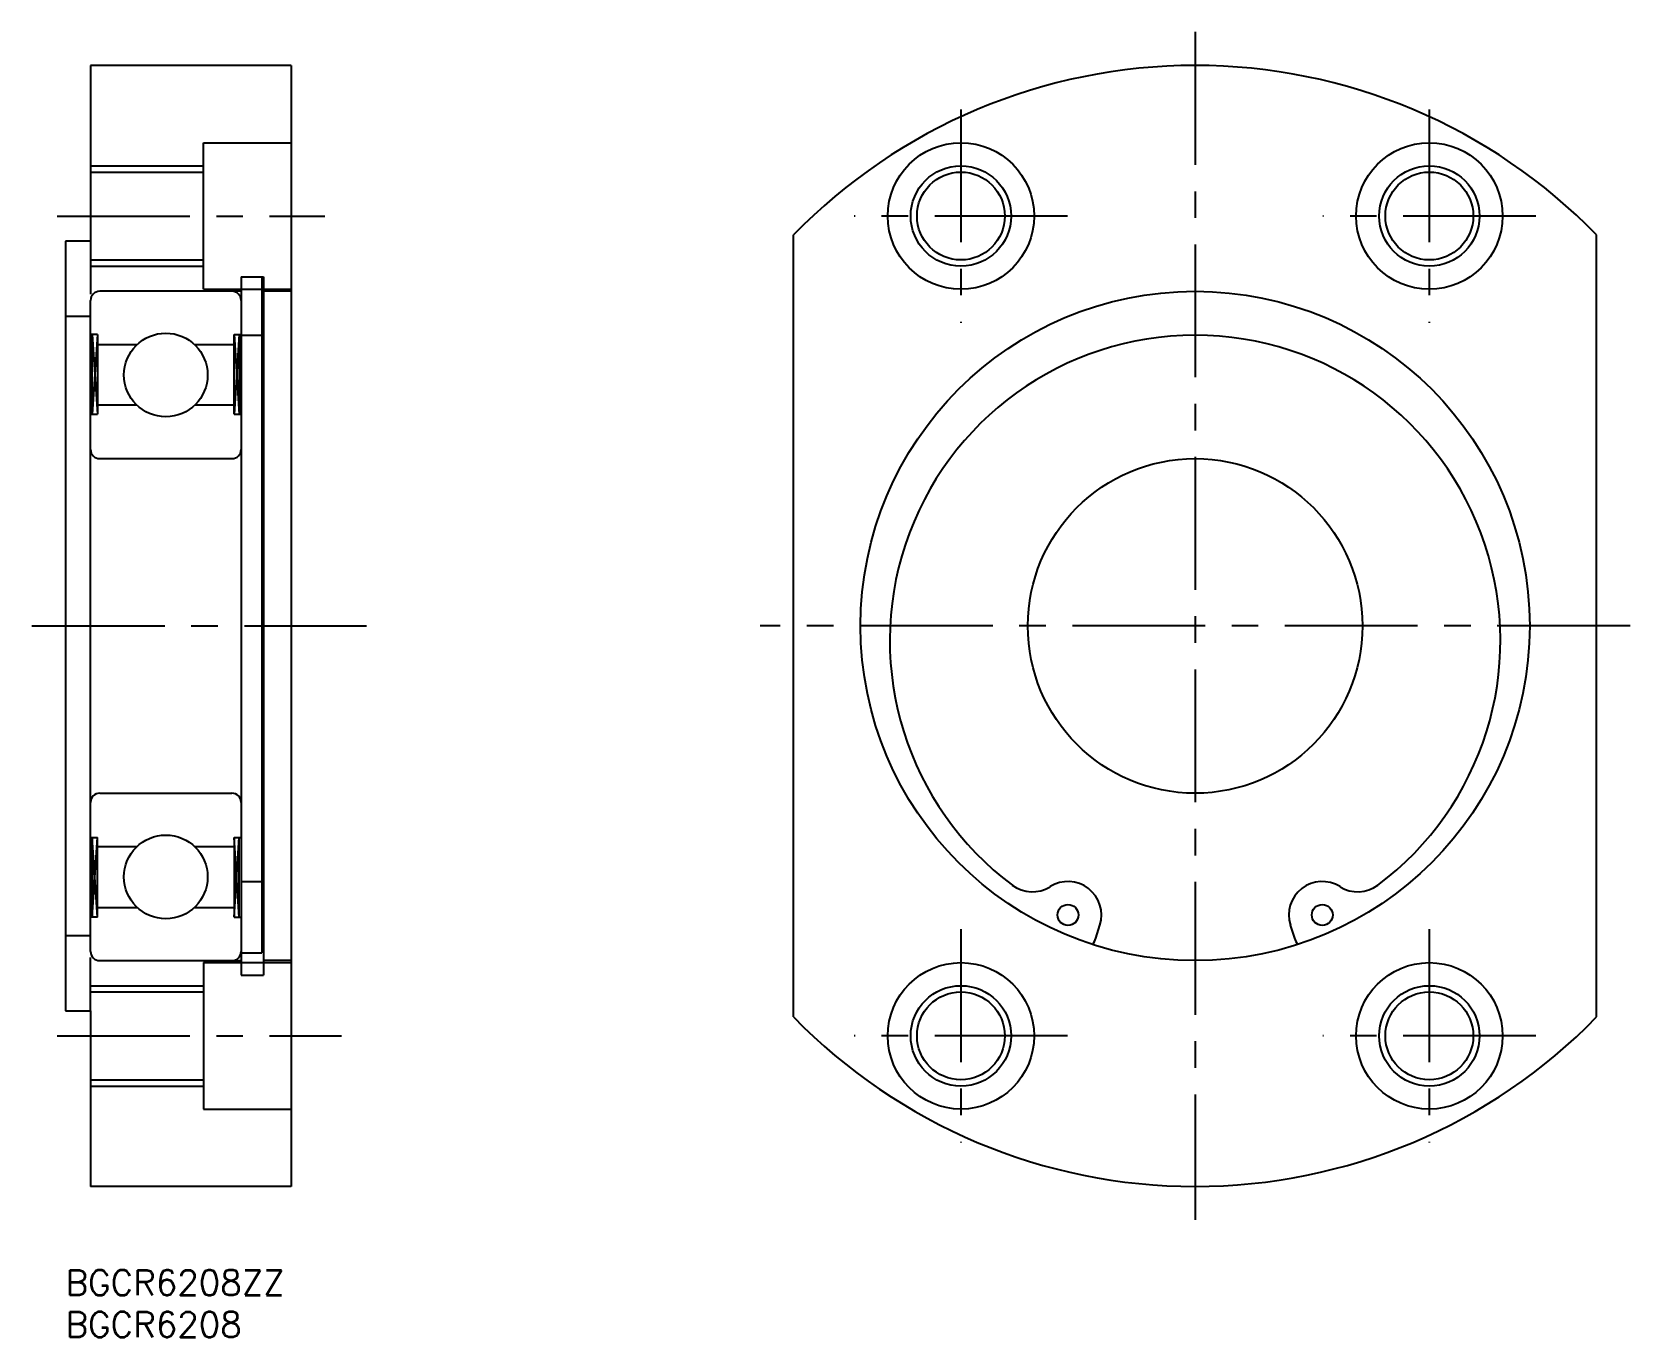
# Model space of a CAD drawing. Extents: x -4 to 187, y -8 to 148.
import ezdxf

# ---------------------------------------------------------------- set-up
doc = ezdxf.new("R2010")
doc.units = 0
doc.header["$LTSCALE"] = 0.5
doc.linetypes.add('CENTER', pattern=[50.8, 31.75, -6.35, 6.35, -6.35])
doc.linetypes.add('DASHED', pattern=[19.05, 12.7, -6.35])
for name, color, linetype in [('MSM_CENTER', 1, 'CENTER'), ('MSM_CONTINUOUS', 7, 'CONTINUOUS'), ('MSM_DASHED', 4, 'DASHED'), ('MSM_NARROW', 5, 'CONTINUOUS'), ('MSM_PART_NUMBER', 7, 'CONTINUOUS')]:
    doc.layers.add(name, color=color, linetype=linetype)
doc.styles.get("Standard").update_dxf_attribs({"font": 'txt.shx', "height": 3, "bigfont": 'bigfont.shx'})

# ---------------------------------------------------------------- blocks, each defined once
blk = doc.blocks.new('*U4')
at = {"layer": 'MSM_PART_NUMBER'}
blk.add_text('BGCR6208ZZ', height=3, dxfattribs=at).set_placement((0, -3))
blk = doc.blocks.new('*U5')
at = {"layer": 'MSM_PART_NUMBER'}
blk.add_text('BGCR6208', height=3, dxfattribs=at).set_placement((0, -8))

msp = doc.modelspace()

# ---------------------------------------------------------------- linework, layer by layer
at = {"layer": 'MSM_CENTER'}
for p, q in [((135.06, 148), (135.06, 6)), ((107.06, 138.75), (107.06, 113.25)), ((163.06, 138.75), (163.06, 113.25)), ((-1, 126), (31, 126)), ((119.81, 126), (94.31, 126)), ((175.81, 126), (150.31, 126)), ((-4, 77), (36, 77)), ((187.06, 77), (83.06, 77)), ((107.06, 40.75), (107.06, 15.25)), ((163.06, 40.75), (163.06, 15.25)), ((-1, 28), (33, 28)), ((119.81, 28), (94.31, 28)), ((175.81, 28), (150.31, 28))]:
    msp.add_line(p, q, dxfattribs=at)
at = {"layer": 'MSM_CONTINUOUS', "linetype": 'BYBLOCK'}
for p, q in [((27, 144), (3, 144)), ((3, 144), (3, 123)), ((27, 144), (27, 10)), ((3, 123), (0, 123)), ((0, 123), (0, 31)), ((87.06, 30.26), (87.06, 123.74)), ((183.06, 30.26), (183.06, 123.74)), ((21, 118.75), (21, 35.25)), ((21, 117), (4.1, 117)), ((3, 38.1), (3, 115.9)), ((3, 114), (0, 114)), ((3.83, 111.83), (3, 111.83)), ((3.21, 102.3), (3.21, 111.83)), ((3.21, 111.83), (3.83, 102.3)), ((3.83, 111.83), (3.21, 102.3)), ((3.83, 111.83), (3.83, 102.3)), ((20.17, 111.83), (21, 111.83)), ((20.17, 102.3), (20.17, 111.83)), ((20.17, 111.83), (20.79, 102.3)), ((20.79, 111.83), (20.17, 102.3)), ((20.79, 111.83), (20.79, 102.3)), ((3.83, 110.65), (8.58, 110.65)), ((15.42, 110.65), (20.17, 110.65)), ((8.53, 103.4), (3.83, 103.4)), ((20.17, 103.4), (15.47, 103.4)), ((3, 102.3), (3.83, 102.3)), ((20.17, 102.3), (21, 102.3)), ((4.1, 97), (19.9, 97)), ((4.1, 57), (19.9, 57)), ((3, 51.7), (3.83, 51.7)), ((3.21, 51.7), (3.21, 42.18)), ((3.21, 42.18), (3.83, 51.7)), ((3.83, 42.18), (3.21, 51.7)), ((3.83, 42.18), (3.83, 51.7)), ((20.17, 51.7), (20.17, 42.18)), ((20.17, 51.7), (21, 51.7)), ((20.17, 42.18), (20.79, 51.7)), ((20.79, 42.18), (20.17, 51.7)), ((20.79, 42.18), (20.79, 51.7)), ((8.53, 50.6), (3.83, 50.6)), ((20.17, 50.6), (15.47, 50.6)), ((3.83, 42.18), (3, 42.18)), ((3.83, 43.35), (8.58, 43.35)), ((15.42, 43.35), (20.17, 43.35)), ((20.17, 42.18), (21, 42.18)), ((0, 40), (3, 40)), ((4.1, 37), (21, 37)), ((0, 31), (3, 31)), ((3, 31), (3, 10)), ((27, 10), (3, 10))]:
    msp.add_line(p, q, dxfattribs=at)
at = {"layer": 'MSM_CONTINUOUS'}
for p, q in [((21, 118.75), (23.7, 118.75)), ((23.5, 118.75, 0.75), (23.5, 37.93, 0.75)), ((23.7, 118.75), (23.7, 35.25)), ((27, 117), (23.7, 117)), ((21, 111.75), (23.5, 111.75)), ((21, 46.45), (23.5, 46.45)), ((123.17, 39.68), (123.67, 41.23)), ((146.44, 41.23), (146.94, 39.68)), ((21, 37.93), (23.5, 37.93)), ((27, 37), (23.7, 37)), ((21, 35.25), (23.7, 35.25))]:
    msp.add_line(p, q, dxfattribs=at)
at = {"layer": 'MSM_CONTINUOUS', "linetype": 'BYBLOCK'}
for centre, radius in [((107.06, 126), 8.75), ((163.06, 126), 8.75), ((107.06, 126), 5.25), ((163.06, 126), 5.25), ((12, 107), 5), ((12, 47), 5), ((107.06, 28), 8.75), ((163.06, 28), 8.75), ((107.06, 28), 5.25), ((163.06, 28), 5.25)]:
    msp.add_circle(centre, radius, dxfattribs=at)
at = {"layer": 'MSM_CONTINUOUS'}
for centre, radius in [((135.06, 77), 40), ((135.06, 77), 20), ((119.86, 42.45), 1.25), ((150.26, 42.45), 1.25)]:
    msp.add_circle(centre, radius, dxfattribs=at)
at = {"layer": 'MSM_CONTINUOUS', "linetype": 'BYBLOCK'}
for centre, radius, start, end in [((135.06, 77), 67, 44.2405, 135.7595), ((4.1, 115.9), 1.1, 90, 180), ((19.9, 115.9), 1.1, 0, 90), ((4.1, 98.1), 1.1, 180, 270), ((19.9, 98.1), 1.1, 270, 0), ((4.1, 55.9), 1.1, 90, 180), ((19.9, 55.9), 1.1, 0, 90), ((4.1, 38.1), 1.1, 180, 270), ((19.9, 38.1), 1.1, 270, 0), ((135.06, 77), 67, 224.2405, 315.7595)]:
    msp.add_arc(centre, radius, start, end, dxfattribs=at)
at = {"layer": 'MSM_CONTINUOUS'}
for centre, radius, start, end in [((135.06, 75.25), 36.5, 306.7766, 233.2234), ((115.6, 49.22), 4, 233.2234, 302.1546), ((119.86, 42.45), 4, 342.3386, 122.1546), ((150.26, 42.45), 4, 57.8454, 197.6614), ((154.51, 49.22), 4, 237.8454, 306.7766), ((120.79, 40.43), 2.5, 322.9618, 342.3386), ((149.32, 40.43), 2.5, 197.6614, 217.0382)]:
    msp.add_arc(centre, radius, start, end, dxfattribs=at)
at = {"layer": 'MSM_DASHED', "linetype": 'BYBLOCK'}
for p, q in [((16.5, 134.75), (27, 134.75)), ((16.5, 117.25), (16.5, 134.75)), ((3, 132), (16.5, 132)), ((3, 131.25), (16.5, 131.25)), ((3, 120.75), (16.5, 120.75)), ((3, 120), (16.5, 120)), ((16.5, 117.25), (27, 117.25)), ((16.5, 36.75), (16.5, 19.25)), ((16.5, 36.75), (27, 36.75)), ((3, 34), (16.5, 34)), ((3, 33.25), (16.5, 33.25)), ((3, 22.75), (16.5, 22.75)), ((3, 22), (16.5, 22)), ((16.5, 19.25), (27, 19.25))]:
    msp.add_line(p, q, dxfattribs=at)
at = {"layer": 'MSM_DASHED'}
for p, q in [((3, 123), (3, 115.9)), ((3, 31), (3, 38.1))]:
    msp.add_line(p, q, dxfattribs=at)
at = {"layer": 'MSM_NARROW', "linetype": 'BYBLOCK'}
for centre in [(107.06, 126), (163.06, 126), (107.06, 28), (163.06, 28)]:
    msp.add_circle(centre, 6, dxfattribs=at)

# ---------------------------------------------------------------- block references
at = {"layer": 'MSM_CONTINUOUS'}
for name in ['*U4', '*U5']:
    msp.add_blockref(name, (0, 0), dxfattribs=at)

doc.saveas('drawing.dxf')
